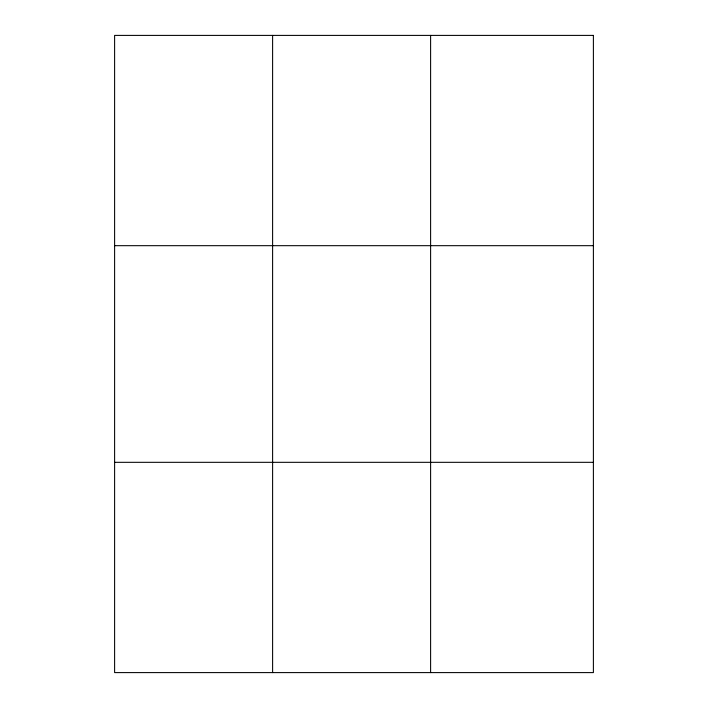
<?xml version="1.0" encoding="UTF-8"?>
<svg xmlns="http://www.w3.org/2000/svg" width="708" height="708" viewBox="0 0 708 708"><rect width="100%" height="100%" fill="white"/><g stroke="black" fill="none" stroke-linecap="round" stroke-linejoin="round"><path stroke-width="1.06" d="M272.607 35.4L272.607 672.6M430.606 35.4L430.606 672.6M114.608 245.676L593.393 245.676M114.608 462.324L593.393 462.324M593.393 35.4L593.393 672.6L114.608 672.6L114.608 35.4L593.393 35.4"/></g></svg>
